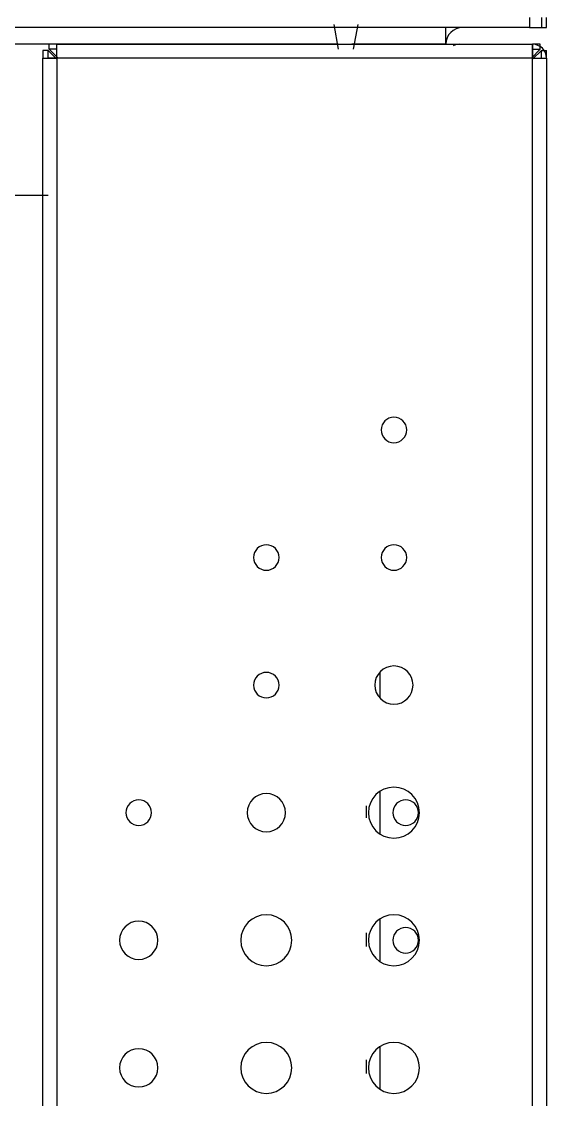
# Model space of a CAD drawing. Header units: millimetres. Extents: x 10366 to 18985, y 24538 to 29685.
# Drawn here: x 13149.5 to 13305.9, y 27751.5 to 28072.7 of the extents above; entities that cross this region are included whole.
import ezdxf

# ---------------------------------------------------------------- set-up
doc = ezdxf.new("R2010")
doc.units = ezdxf.units.MM
doc.header["$LTSCALE"] = 3
doc.layers.add('DomyÅ›lny', color=7, linetype='Continuous')

msp = doc.modelspace()

# ---------------------------------------------------------------- linework, layer by layer
at = {"layer": 'DomyÅ›lny'}
for p, q in [((13300.91, 28073.95), (13300.91, 28070.95)), ((13304.45, 28073.95), (13304.45, 28070.95)), ((13305.91, 28070.95), (13305.91, 28073.95)), ((13300.91, 28070.95), (12589.91, 28070.95)), ((13243.98, 28064.45), (13242.68, 28071.85)), ((13249.67, 28071.85), (13248.37, 28064.45)), ((13243.81, 28065.93), (12997.78, 28065.93)), ((13157.41, 28064.1), (13155.91, 28064.1)), ((13155.91, 28064.1), (13155.91, 28061.82)), ((13157.41, 28061.82), (13157.41, 28064.1)), ((13157.77, 28064.45), (13157.77, 28065.95)), ((13160.04, 28065.95), (13157.77, 28065.95)), ((13160.04, 28064.45), (13157.77, 28064.45)), ((13160.04, 28064.45), (13160.04, 28065.95)), ((13160.04, 28065.95), (13301.78, 28065.95)), ((13275.91, 28065.93), (13247.9, 28065.93)), ((13304.06, 28065.95), (13301.78, 28065.95)), ((13301.78, 28064.45), (13301.78, 28065.95)), ((13301.78, 28064.45), (13304.06, 28064.45)), ((13304.06, 28064.45), (13304.06, 28065.95)), ((13304.41, 28064.1), (13305.91, 28064.1)), ((13304.41, 28061.82), (13304.41, 28064.1)), ((13305.91, 28061.82), (13305.91, 28064.1)), ((13155.91, 27365.08), (13155.91, 28061.82)), ((13301.78, 28061.82), (13160.04, 28061.82)), ((13160.04, 28061.82), (13160.04, 27365.08)), ((13301.78, 27365.08), (13301.78, 28061.82)), ((13304.41, 28061.82), (13305.91, 28061.82)), ((13305.91, 28061.82), (13305.91, 27365.08)), ((13145.91, 28020.95), (13157.41, 28020.95)), ((13256.29, 27878.84), (13256.29, 27871.08)), ((13256.29, 27843.29), (13256.29, 27830.59)), ((13252.3, 27835.42), (13252.3, 27839)), ((13256.29, 27805.27), (13256.29, 27792.56)), ((13252.3, 27797.06), (13252.3, 27801.15)), ((13256.29, 27767.24), (13256.29, 27754.54)), ((13252.3, 27759.21), (13252.3, 27763.3))]:
    msp.add_line(p, q, dxfattribs=at)
for points in [[(13275.91, 28065.93, 0), (13275.91, 28070.95, 0)], [(13300.91, 28070.95, 0), (13304.45, 28070.95, 0)], [(13304.45, 28070.95, 0), (13305.56, 28070.95, 0), (13305.83, 28070.95, 0), (13305.89, 28070.95, 0), (13305.91, 28070.95, 0), (13305.91, 28070.95, 0), (13305.91, 28070.95, 0), (13305.91, 28070.95, 0), (13305.91, 28070.95, 0), (13305.91, 28070.95, 0), (13305.91, 28070.95, 0), (13305.91, 28070.95, 0), (13305.91, 28070.95, 0), (13305.91, 28070.95, 0), (13305.91, 28070.95, 0), (13305.91, 28070.95, 0), (13305.91, 28070.95, 0), (13305.91, 28070.95, 0), (13305.91, 28070.95, 0)], [(13160.04, 28061.47, 0), (13157.41, 28064.1, 0)], [(13160.4, 28061.82, 0), (13157.77, 28064.45, 0)], [(13160.04, 28061.82, 0), (13160.04, 28065.95, 0)], [(13160.04, 28061.82, 0), (13160.04, 28064.45, 0)], [(13301.43, 28061.82, 0), (13304.06, 28064.45, 0)], [(13301.78, 28065.95, 0), (13301.78, 28065.95, 0), (13301.78, 28065.95, 0), (13301.78, 28065.95, 0), (13301.78, 28065.95, 0), (13301.78, 28065.95, 0), (13301.78, 28065.95, 0), (13301.78, 28065.95, 0), (13301.78, 28065.95, 0), (13301.78, 28065.95, 0), (13301.78, 28065.95, 0), (13301.78, 28065.95, 0), (13301.78, 28065.95, 0), (13301.78, 28065.94, 0), (13301.78, 28065.92, 0), (13301.78, 28065.81, 0), (13301.78, 28064.78, 0), (13301.78, 28061.82, 0)], [(13301.78, 28061.82, 0), (13301.78, 28064.45, 0)], [(13301.78, 28061.47, 0), (13304.41, 28064.1, 0)], [(13155.91, 28061.82, 0), (13155.91, 28061.82, 0), (13155.91, 28061.82, 0), (13155.91, 28061.82, 0), (13155.91, 28061.82, 0), (13155.91, 28061.82, 0), (13155.91, 28061.82, 0), (13155.91, 28061.82, 0), (13155.91, 28061.82, 0), (13155.91, 28061.82, 0), (13155.91, 28061.82, 0), (13155.92, 28061.82, 0), (13155.92, 28061.82, 0), (13155.94, 28061.82, 0), (13156.03, 28061.82, 0), (13156.42, 28061.82, 0), (13160.04, 28061.82, 0)], [(13160.04, 28061.82, 0), (13157.41, 28061.82, 0)], [(13301.78, 28061.82, 0), (13304.41, 28061.82, 0)], [(13301.78, 28061.82, 0), (13305.91, 28061.82, 0)]]:
    msp.add_polyline3d(points, dxfattribs=at)
for centre, radius, start, end in [((13280.93, 28065.93), 5.02, 90, 180), ((13280.04, 28061.82), 4.13, 90, 117.5593), ((13301.78, 28061.82), 4.13, 0, 90), ((13260.47, 27951.01), 3.8, 0, 180), ((13260.47, 27951.01), 3.8, 0, 180), ((13260.47, 27951.01), 3.8, 180, 0), ((13260.47, 27951.01), 3.8, 180, 360), ((13222.45, 27912.98), 3.8, 0, 180), ((13222.45, 27912.98), 3.8, 0, 180), ((13260.47, 27912.98), 3.8, 0, 180), ((13260.47, 27912.98), 3.8, 0, 180), ((13222.45, 27912.98), 3.8, 180, 0), ((13222.45, 27912.98), 3.8, 180, 0), ((13260.47, 27912.98), 3.8, 180, 0), ((13260.47, 27912.98), 3.8, 180, 0), ((13222.45, 27874.96), 3.8, 0, 180), ((13222.45, 27874.96), 3.8, 0, 180), ((13260.47, 27874.96), 5.7, 0, 180), ((13260.47, 27874.96), 5.7, 0, 180), ((13222.45, 27874.96), 3.8, 180, 0), ((13222.45, 27874.96), 3.8, 180, 360), ((13260.47, 27874.96), 5.7, 180, 0), ((13260.47, 27874.96), 5.7, 180, 360), ((13222.45, 27836.94), 5.7, 0, 180), ((13222.45, 27836.94), 5.7, 0, 180), ((13260.47, 27836.94), 7.6, 0, 180), ((13260.47, 27836.94), 7.6, 0, 180), ((13184.43, 27836.94), 3.8, 0, 180), ((13184.43, 27836.94), 3.8, 0, 180), ((13263.97, 27836.94), 3.8, 0, 180), ((13263.97, 27836.94), 3.8, 0, 180), ((13184.43, 27836.94), 3.8, 180, 0), ((13184.43, 27836.94), 3.8, 180, 0), ((13222.45, 27836.94), 5.7, 180, 0), ((13222.45, 27836.94), 5.7, 180, 0), ((13260.47, 27836.94), 7.6, 180, 0), ((13260.47, 27836.94), 7.6, 180, 0), ((13263.97, 27836.94), 3.8, 180, 0), ((13263.97, 27836.94), 3.8, 180, 0), ((13184.43, 27798.91), 5.7, 0, 180), ((13184.43, 27798.91), 5.7, 0, 180), ((13222.45, 27798.91), 7.6, 0, 180), ((13222.45, 27798.91), 7.6, 0, 180), ((13260.47, 27798.91), 7.6, 0, 180), ((13260.47, 27798.91), 7.6, 0, 180), ((13263.97, 27798.91), 3.8, 0, 180), ((13263.97, 27798.91), 3.8, 0, 180), ((13184.43, 27798.91), 5.7, 180, 0), ((13184.43, 27798.91), 5.7, 180, 0), ((13222.45, 27798.91), 7.6, 180, 0), ((13222.45, 27798.91), 7.6, 180, 0), ((13260.47, 27798.91), 7.6, 180, 0), ((13260.47, 27798.91), 7.6, 180, 360), ((13263.97, 27798.91), 3.8, 180, 360), ((13263.97, 27798.91), 3.8, 180, 0), ((13222.45, 27760.89), 7.6, 0, 180), ((13222.45, 27760.89), 7.6, 0, 180), ((13260.47, 27760.89), 7.6, 0, 180), ((13260.47, 27760.89), 7.6, 0, 180), ((13184.43, 27760.89), 5.7, 360, 180), ((13184.43, 27760.89), 5.7, 0, 180), ((13184.43, 27760.89), 5.7, 180, 0), ((13184.43, 27760.89), 5.7, 180, 0), ((13222.45, 27760.89), 7.6, 180, 0), ((13222.45, 27760.89), 7.6, 180, 0), ((13260.47, 27760.89), 7.6, 180, 0), ((13260.47, 27760.89), 7.6, 180, 0)]:
    msp.add_arc(centre, radius, start, end, dxfattribs=at)

doc.saveas('drawing.dxf')
